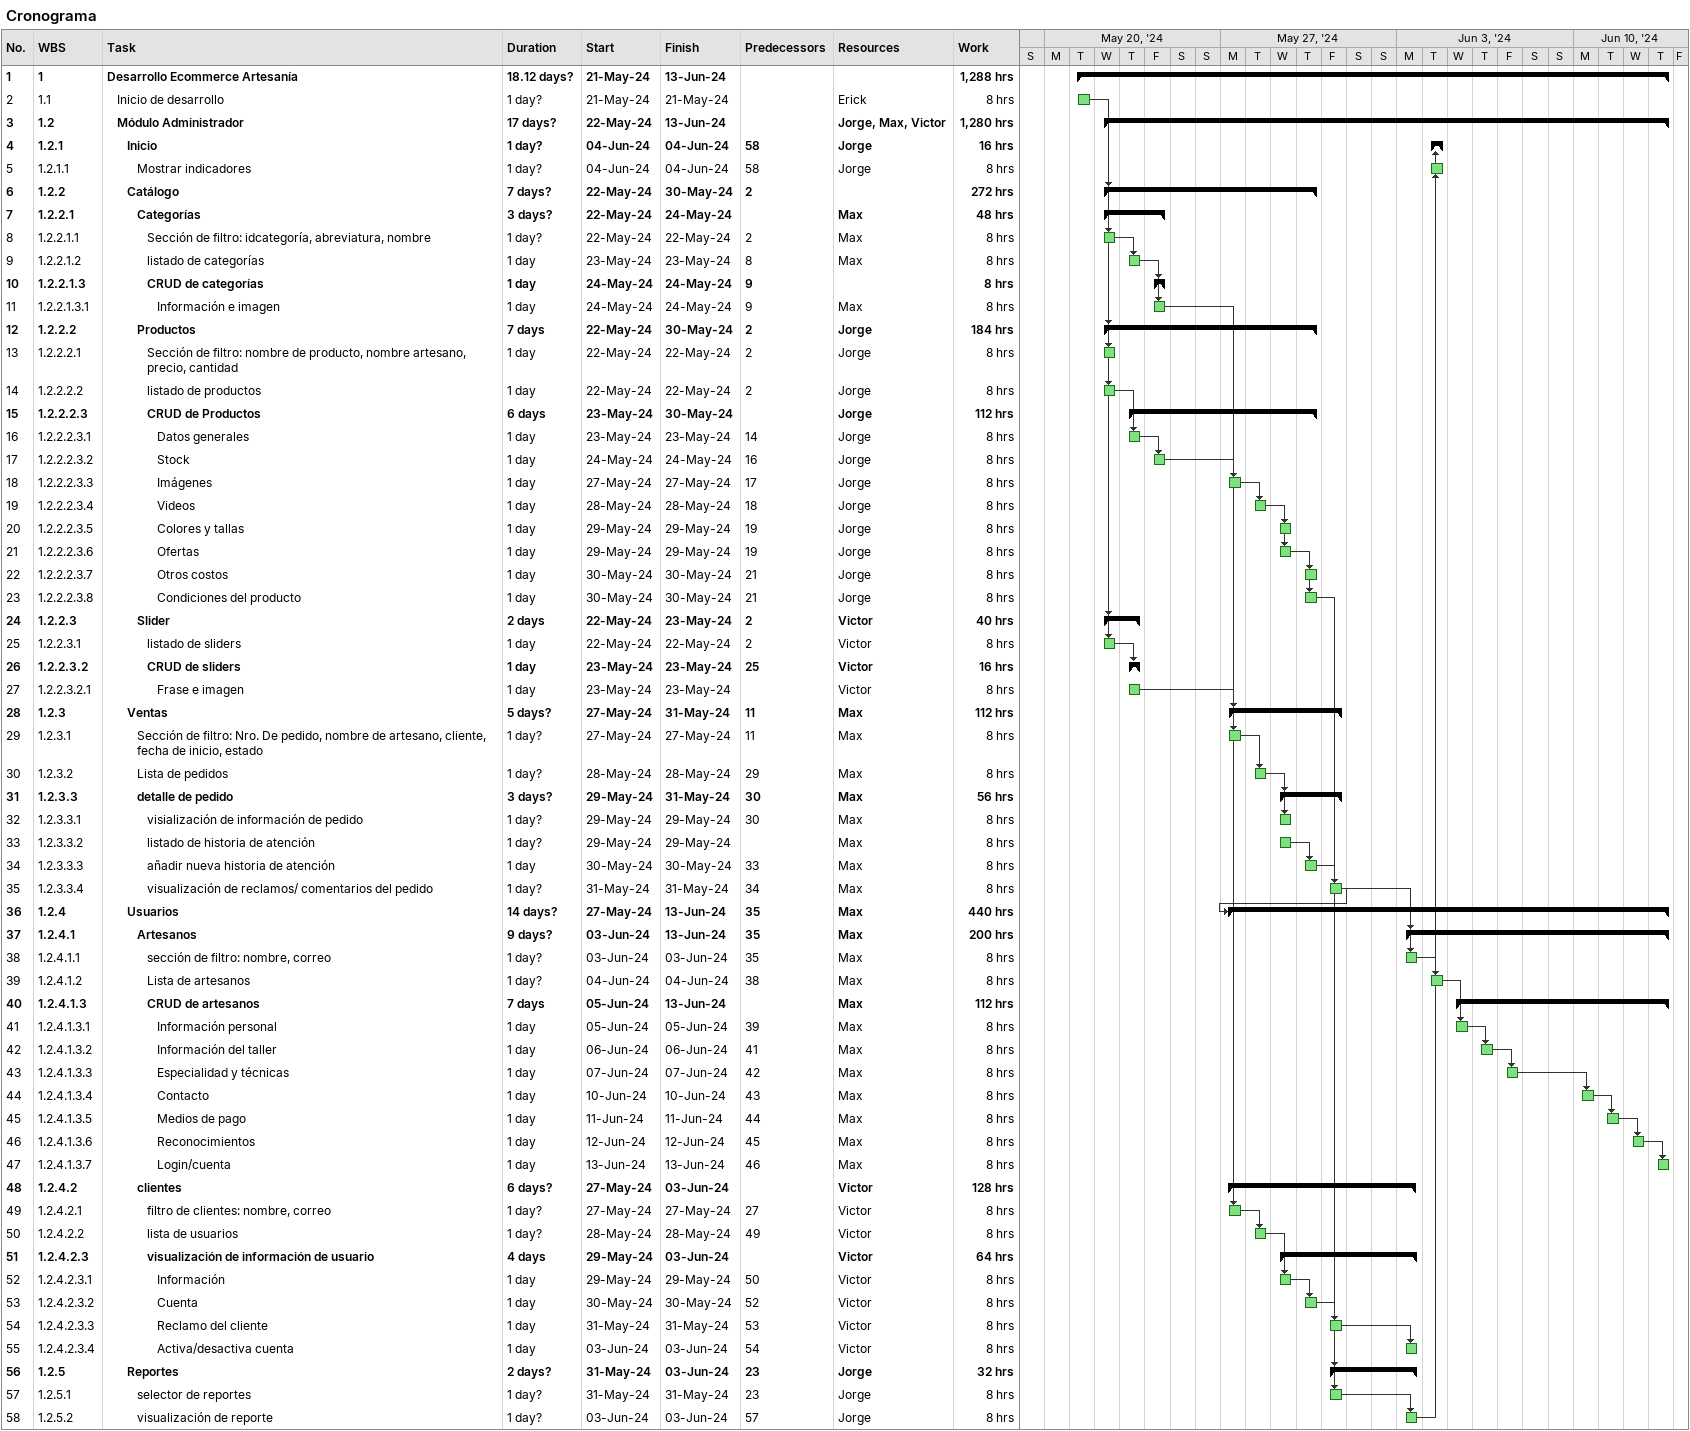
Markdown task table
Cronograma

| ID | WBS | Task | Duration | Start | Finish | Predecessors | Resources | Work (h) |
|---|---|---|---|---|---|---|---|---|
| 1 | 1 | **Desarrollo Ecommerce Artesanía** | 18.12d? | 2024-05-21 | 2024-06-13 |  |  | 1288 |
| 2 | 1.1 | Inicio de desarrollo | 1d? | 2024-05-21 | 2024-05-21 |  | Erick | 8 |
| 3 | 1.2 | **Módulo Administrador** | 17d? | 2024-05-22 | 2024-06-13 |  | Jorge, Max, Victor | 1280 |
| 4 | 1.2.1 | **Inicio** | 1d? | 2024-06-04 | 2024-06-04 | 58 | Jorge | 16 |
| 5 | 1.2.1.1 | Mostrar indicadores | 1d? | 2024-06-04 | 2024-06-04 | 58 | Jorge | 8 |
| 6 | 1.2.2 | **Catálogo** | 7d? | 2024-05-22 | 2024-05-30 | 2 |  | 272 |
| 7 | 1.2.2.1 | **Categorías** | 3d? | 2024-05-22 | 2024-05-24 |  | Max | 48 |
| 8 | 1.2.2.1.1 | Sección de filtro: idcategoría, abreviatura, nombre | 1d? | 2024-05-22 | 2024-05-22 | 2 | Max | 8 |
| 9 | 1.2.2.1.2 | listado de categorías | 1d | 2024-05-23 | 2024-05-23 | 8 | Max | 8 |
| 10 | 1.2.2.1.3 | **CRUD de categorías** | 1d | 2024-05-24 | 2024-05-24 | 9 |  | 8 |
| 11 | 1.2.2.1.3.1 | Información e imagen | 1d | 2024-05-24 | 2024-05-24 | 9 | Max | 8 |
| 12 | 1.2.2.2 | **Productos** | 7d | 2024-05-22 | 2024-05-30 | 2 | Jorge | 184 |
| 13 | 1.2.2.2.1 | Sección de filtro: nombre de producto, nombre artesano, precio, cantidad | 1d | 2024-05-22 | 2024-05-22 | 2 | Jorge | 8 |
| 14 | 1.2.2.2.2 | listado de productos | 1d | 2024-05-22 | 2024-05-22 | 2 | Jorge | 8 |
| 15 | 1.2.2.2.3 | **CRUD de Productos** | 6d | 2024-05-23 | 2024-05-30 |  | Jorge | 112 |
| 16 | 1.2.2.2.3.1 | Datos generales | 1d | 2024-05-23 | 2024-05-23 | 14 | Jorge | 8 |
| 17 | 1.2.2.2.3.2 | Stock | 1d | 2024-05-24 | 2024-05-24 | 16 | Jorge | 8 |
| 18 | 1.2.2.2.3.3 | Imágenes | 1d | 2024-05-27 | 2024-05-27 | 17 | Jorge | 8 |
| 19 | 1.2.2.2.3.4 | Videos | 1d | 2024-05-28 | 2024-05-28 | 18 | Jorge | 8 |
| 20 | 1.2.2.2.3.5 | Colores y tallas | 1d | 2024-05-29 | 2024-05-29 | 19 | Jorge | 8 |
| 21 | 1.2.2.2.3.6 | Ofertas | 1d | 2024-05-29 | 2024-05-29 | 19 | Jorge | 8 |
| 22 | 1.2.2.2.3.7 | Otros costos | 1d | 2024-05-30 | 2024-05-30 | 21 | Jorge | 8 |
| 23 | 1.2.2.2.3.8 | Condiciones del producto | 1d | 2024-05-30 | 2024-05-30 | 21 | Jorge | 8 |
| 24 | 1.2.2.3 | **Slider** | 2d | 2024-05-22 | 2024-05-23 | 2 | Victor | 40 |
| 25 | 1.2.2.3.1 | listado de sliders | 1d | 2024-05-22 | 2024-05-22 | 2 | Victor | 8 |
| 26 | 1.2.2.3.2 | **CRUD de sliders** | 1d | 2024-05-23 | 2024-05-23 | 25 | Victor | 16 |
| 27 | 1.2.2.3.2.1 | Frase e imagen | 1d | 2024-05-23 | 2024-05-23 |  | Victor | 8 |
| 28 | 1.2.3 | **Ventas** | 5d? | 2024-05-27 | 2024-05-31 | 11 | Max | 112 |
| 29 | 1.2.3.1 | Sección de filtro: Nro. De pedido, nombre de artesano, cliente, fecha de inicio, estado | 1d? | 2024-05-27 | 2024-05-27 | 11 | Max | 8 |
| 30 | 1.2.3.2 | Lista de pedidos | 1d? | 2024-05-28 | 2024-05-28 | 29 | Max | 8 |
| 31 | 1.2.3.3 | **detalle de pedido** | 3d? | 2024-05-29 | 2024-05-31 | 30 | Max | 56 |
| 32 | 1.2.3.3.1 | visialización de información de pedido | 1d? | 2024-05-29 | 2024-05-29 | 30 | Max | 8 |
| 33 | 1.2.3.3.2 | listado de historia de atención | 1d? | 2024-05-29 | 2024-05-29 |  | Max | 8 |
| 34 | 1.2.3.3.3 | añadir nueva historia de atención | 1d | 2024-05-30 | 2024-05-30 | 33 | Max | 8 |
| 35 | 1.2.3.3.4 | visualización de reclamos/ comentarios del pedido | 1d? | 2024-05-31 | 2024-05-31 | 34 | Max | 8 |
| 36 | 1.2.4 | **Usuarios** | 14d? | 2024-05-27 | 2024-06-13 | 35 | Max | 440 |
| 37 | 1.2.4.1 | **Artesanos** | 9d? | 2024-06-03 | 2024-06-13 | 35 | Max | 200 |
| 38 | 1.2.4.1.1 | sección de filtro: nombre, correo | 1d? | 2024-06-03 | 2024-06-03 | 35 | Max | 8 |
| 39 | 1.2.4.1.2 | Lista de artesanos | 1d? | 2024-06-04 | 2024-06-04 | 38 | Max | 8 |
| 40 | 1.2.4.1.3 | **CRUD de artesanos** | 7d | 2024-06-05 | 2024-06-13 |  | Max | 112 |
| 41 | 1.2.4.1.3.1 | Información personal | 1d | 2024-06-05 | 2024-06-05 | 39 | Max | 8 |
| 42 | 1.2.4.1.3.2 | Información del taller | 1d | 2024-06-06 | 2024-06-06 | 41 | Max | 8 |
| 43 | 1.2.4.1.3.3 | Especialidad y técnicas | 1d | 2024-06-07 | 2024-06-07 | 42 | Max | 8 |
| 44 | 1.2.4.1.3.4 | Contacto | 1d | 2024-06-10 | 2024-06-10 | 43 | Max | 8 |
| 45 | 1.2.4.1.3.5 | Medios de pago | 1d | 2024-06-11 | 2024-06-11 | 44 | Max | 8 |
| 46 | 1.2.4.1.3.6 | Reconocimientos | 1d | 2024-06-12 | 2024-06-12 | 45 | Max | 8 |
| 47 | 1.2.4.1.3.7 | Login/cuenta | 1d | 2024-06-13 | 2024-06-13 | 46 | Max | 8 |
| 48 | 1.2.4.2 | **clientes** | 6d? | 2024-05-27 | 2024-06-03 |  | Victor | 128 |
| 49 | 1.2.4.2.1 | filtro de clientes: nombre, correo | 1d? | 2024-05-27 | 2024-05-27 | 27 | Victor | 8 |
| 50 | 1.2.4.2.2 | lista de usuarios | 1d? | 2024-05-28 | 2024-05-28 | 49 | Victor | 8 |
| 51 | 1.2.4.2.3 | **visualización de información de usuario** | 4d | 2024-05-29 | 2024-06-03 |  | Victor | 64 |
| 52 | 1.2.4.2.3.1 | Información | 1d | 2024-05-29 | 2024-05-29 | 50 | Victor | 8 |
| 53 | 1.2.4.2.3.2 | Cuenta | 1d | 2024-05-30 | 2024-05-30 | 52 | Victor | 8 |
| 54 | 1.2.4.2.3.3 | Reclamo del cliente | 1d | 2024-05-31 | 2024-05-31 | 53 | Victor | 8 |
| 55 | 1.2.4.2.3.4 | Activa/desactiva cuenta | 1d | 2024-06-03 | 2024-06-03 | 54 | Victor | 8 |
| 56 | 1.2.5 | **Reportes** | 2d? | 2024-05-31 | 2024-06-03 | 23 | Jorge | 32 |
| 57 | 1.2.5.1 | selector de reportes | 1d? | 2024-05-31 | 2024-05-31 | 23 | Jorge | 8 |
| 58 | 1.2.5.2 | visualización de reporte | 1d? | 2024-06-03 | 2024-06-03 | 57 | Jorge | 8 |
